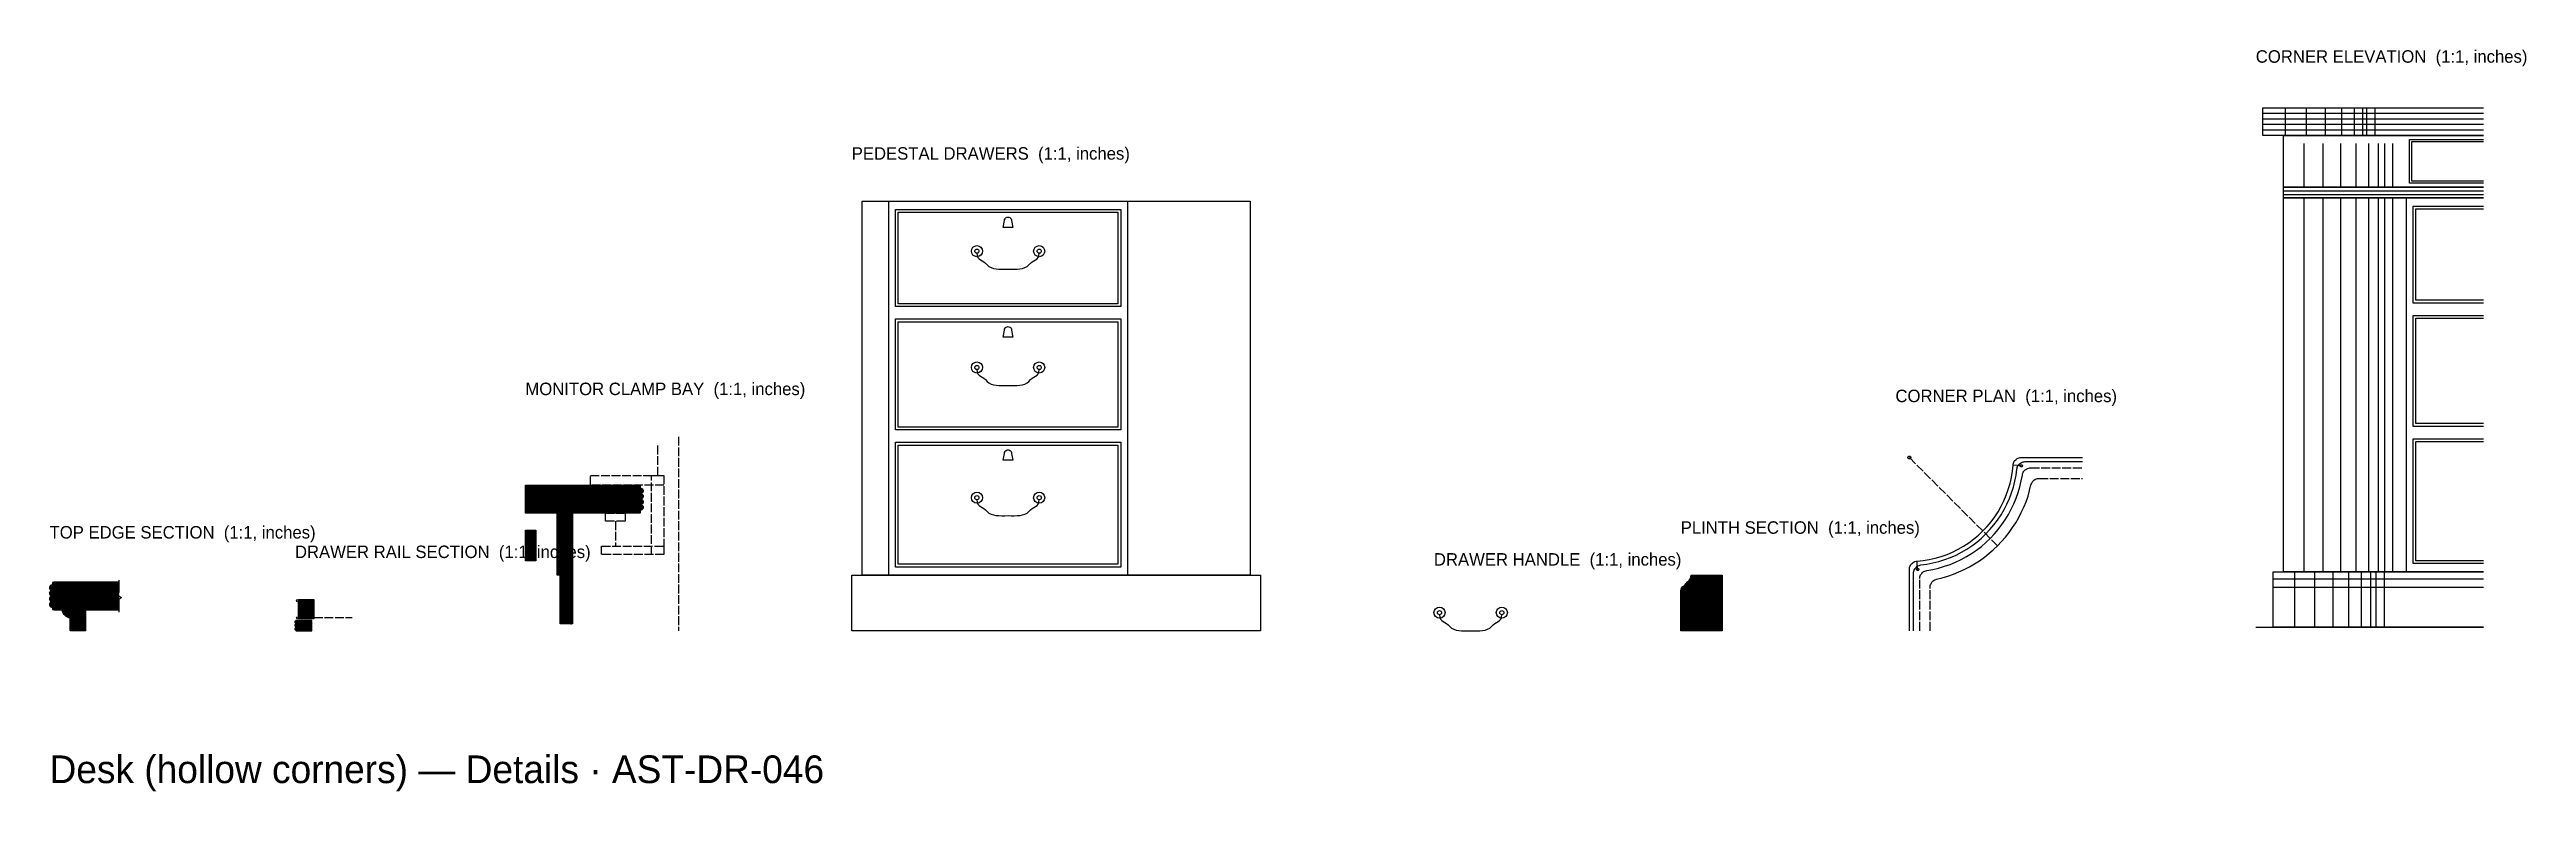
# Model space of a CAD drawing. Header units: inches. Extents: x 0 to 141, y -9 to 33.
import ezdxf

# ---------------------------------------------------------------- set-up
doc = ezdxf.new("R2010")
doc.units = ezdxf.units.IN
doc.header["$MEASUREMENT"] = 0
doc.linetypes.add('DASHED', pattern=[0.6, 0.5, -0.1])
for name, color, linetype in [('Corner elevation', 7, 'Continuous'), ('Corner plan', 7, 'Continuous'), ('Drawer handle', 7, 'Continuous'), ('Drawer rail section', 7, 'Continuous'), ('Drawer rail section hatch', 8, 'Continuous'), ('Monitor clamp bay', 7, 'Continuous'), ('Monitor clamp bay hatch', 8, 'Continuous'), ('Pedestal drawers', 7, 'Continuous'), ('Plinth section', 7, 'Continuous'), ('Plinth section hatch', 8, 'Continuous'), ('Top edge section', 7, 'Continuous'), ('Top edge section hatch', 8, 'Continuous')]:
    doc.layers.add(name, color=color, linetype=linetype)

msp = doc.modelspace()

# ---------------------------------------------------------------- hatches: boundary and pattern name
at = {"layer": 'Drawer rail section hatch'}
h = msp.add_hatch(dxfattribs=at)
h.set_pattern_fill('ANSI31', scale=0.1574803)
h.paths.add_polyline_path([(14.15, 1.77), (15.02, 1.77), (15.02, 0.67), (14.15, 0.67), (14.15, 1.77)])
h = msp.add_hatch(dxfattribs=at)
h.set_pattern_fill('ANSI31', scale=0.1574803)
h.paths.add_polyline_path([(14.04, 0.59), (14.02, 0.59), (14.01, 0.59), (14, 0.58), (13.99, 0.58), (13.98, 0.57), (13.97, 0.56), (13.96, 0.55), (13.95, 0.54), (13.94, 0.53), (13.94, 0.52), (13.94, 0.5), (13.94, 0.49), (13.94, 0.48), (13.94, 0.47), (13.94, 0.45), (13.95, 0.44), (13.96, 0.43), (13.97, 0.42), (13.98, 0.41), (13.99, 0.41), (14, 0.4), (14.01, 0.4), (14.02, 0.39), (14.04, 0.39), (14.02, 0.39), (14.01, 0.39), (14, 0.39), (13.99, 0.38), (13.98, 0.37), (13.97, 0.36), (13.96, 0.36), (13.95, 0.34), (13.94, 0.33), (13.94, 0.32), (13.94, 0.31), (13.94, 0.3), (13.94, 0.28), (13.94, 0.27), (13.94, 0.26), (13.95, 0.25), (13.96, 0.24), (13.97, 0.23), (13.98, 0.22), (13.99, 0.21), (14, 0.2), (14.01, 0.2), (14.02, 0.2), (14.04, 0.2), (14.02, 0.2), (14.01, 0.19), (14, 0.19), (13.99, 0.18), (13.98, 0.18), (13.97, 0.17), (13.96, 0.16), (13.95, 0.15), (13.94, 0.14), (13.94, 0.12), (13.94, 0.11), (13.94, 0.1), (13.94, 0.09), (13.94, 0.07), (13.94, 0.06), (13.95, 0.05), (13.96, 0.04), (13.97, 0.03), (13.98, 0.02), (13.99, 0.01), (14, 0.01), (14.01, 0), (14.02, 0), (14.04, 0), (14.9, 0), (14.9, 0.59), (14.04, 0.59)])
at = {"layer": 'Monitor clamp bay hatch'}
h = msp.add_hatch(dxfattribs=at)
h.set_pattern_fill('ANSI31', scale=0.1574803)
h.paths.add_polyline_path([(27.03, 8.27), (33.56, 8.27), (33.56, 8.11), (33.58, 8.11), (33.6, 8.1), (33.62, 8.1), (33.64, 8.09), (33.66, 8.08), (33.67, 8.06), (33.69, 8.05), (33.7, 8.03), (33.71, 8.01), (33.72, 7.99), (33.72, 7.97), (33.72, 7.95), (33.72, 7.93), (33.72, 7.91), (33.71, 7.89), (33.7, 7.87), (33.69, 7.86), (33.67, 7.84), (33.66, 7.83), (33.64, 7.82), (33.62, 7.81), (33.6, 7.8), (33.58, 7.8), (33.56, 7.8), (33.58, 7.79), (33.6, 7.79), (33.62, 7.78), (33.64, 7.77), (33.66, 7.76), (33.67, 7.75), (33.69, 7.73), (33.7, 7.72), (33.71, 7.7), (33.72, 7.68), (33.72, 7.66), (33.72, 7.64), (33.72, 7.62), (33.72, 7.6), (33.71, 7.58), (33.7, 7.56), (33.69, 7.54), (33.67, 7.53), (33.66, 7.51), (33.64, 7.5), (33.62, 7.49), (33.6, 7.49), (33.58, 7.48), (33.56, 7.48), (33.58, 7.48), (33.6, 7.47), (33.62, 7.47), (33.64, 7.46), (33.66, 7.45), (33.67, 7.43), (33.69, 7.42), (33.7, 7.4), (33.71, 7.38), (33.72, 7.36), (33.72, 7.34), (33.72, 7.32), (33.72, 7.3), (33.72, 7.28), (33.71, 7.26), (33.7, 7.24), (33.69, 7.23), (33.67, 7.21), (33.66, 7.2), (33.64, 7.19), (33.62, 7.18), (33.6, 7.17), (33.58, 7.17), (33.56, 7.17), (33.58, 7.16), (33.6, 7.16), (33.62, 7.15), (33.64, 7.14), (33.66, 7.13), (33.67, 7.12), (33.69, 7.1), (33.7, 7.09), (33.71, 7.07), (33.72, 7.05), (33.72, 7.03), (33.72, 7.01), (33.72, 6.99), (33.72, 6.97), (33.71, 6.95), (33.7, 6.93), (33.69, 6.91), (33.67, 6.9), (33.66, 6.88), (33.64, 6.87), (33.62, 6.86), (33.6, 6.86), (33.58, 6.85), (33.56, 6.85), (33.56, 6.69), (27.03, 6.69), (27.03, 8.27)])
h = msp.add_hatch(dxfattribs=at)
h.set_pattern_fill('ANSI31', scale=0.1574803)
h.paths.add_polyline_path([(27.03, 5.71), (27.62, 5.71), (27.62, 3.98), (27.03, 3.98), (27.03, 5.71)])
h = msp.add_hatch(dxfattribs=at)
h.set_pattern_fill('ANSI31', scale=0.1574803)
h.paths.add_polyline_path([(28.84, 6.69), (29.7, 6.69), (29.7, 3.15), (28.84, 3.15), (28.84, 6.69)])
h = msp.add_hatch(dxfattribs=at)
h.set_pattern_fill('ANSI31', scale=0.1574803)
h.paths.add_polyline_path([(29, 3.15), (29.7, 3.15), (29.7, 0.39), (29, 0.39), (29, 3.15)])
at = {"layer": 'Plinth section hatch'}
h = msp.add_hatch(dxfattribs=at)
h.set_pattern_fill('ANSI31', scale=0.1574803)
h.paths.add_polyline_path([(93.25, 3.15), (95.02, 3.15), (95.02, 0), (92.66, 0), (92.66, 2.28), (92.67, 2.36), (92.7, 2.42), (92.79, 2.51), (92.89, 2.58), (92.97, 2.68), (93.05, 2.77), (93.14, 2.85), (93.22, 2.97), (93.24, 3.05), (93.25, 3.15)])
at = {"layer": 'Top edge section hatch'}
h = msp.add_hatch(dxfattribs=at)
h.set_pattern_fill('ANSI31', scale=0.15748)
h.paths.add_polyline_path([(3.94, 2.76), (0.24, 2.76), (0.2, 2.75), (0.18, 2.74), (0.16, 2.71), (0.16, 2.68), (0.16, 2.6), (0.14, 2.6), (0.12, 2.59), (0.1, 2.59), (0.08, 2.58), (0.06, 2.57), (0.05, 2.55), (0.03, 2.54), (0.02, 2.52), (0.01, 2.5), (0.01, 2.48), (0, 2.46), (0, 2.44), (0, 2.42), (0.01, 2.4), (0.01, 2.38), (0.02, 2.36), (0.03, 2.35), (0.05, 2.33), (0.06, 2.32), (0.08, 2.3), (0.1, 2.3), (0.12, 2.29), (0.14, 2.28), (0.16, 2.28), (0.14, 2.28), (0.12, 2.28), (0.1, 2.27), (0.08, 2.26), (0.06, 2.25), (0.05, 2.24), (0.03, 2.22), (0.02, 2.2), (0.01, 2.19), (0.01, 2.17), (0, 2.15), (0, 2.13), (0, 2.11), (0.01, 2.09), (0.01, 2.07), (0.02, 2.05), (0.03, 2.03), (0.05, 2.01), (0.06, 2), (0.08, 1.99), (0.1, 1.98), (0.12, 1.97), (0.14, 1.97), (0.16, 1.97), (0.14, 1.97), (0.12, 1.96), (0.1, 1.96), (0.08, 1.95), (0.06, 1.94), (0.05, 1.92), (0.03, 1.91), (0.02, 1.89), (0.01, 1.87), (0.01, 1.85), (0, 1.83), (0, 1.81), (0, 1.79), (0.01, 1.77), (0.01, 1.75), (0.02, 1.73), (0.03, 1.72), (0.05, 1.7), (0.06, 1.69), (0.08, 1.67), (0.1, 1.67), (0.12, 1.66), (0.14, 1.65), (0.16, 1.65), (0.14, 1.65), (0.12, 1.65), (0.1, 1.64), (0.08, 1.63), (0.06, 1.62), (0.05, 1.61), (0.03, 1.59), (0.02, 1.57), (0.01, 1.56), (0.01, 1.54), (0, 1.52), (0, 1.5), (0, 1.48), (0.01, 1.46), (0.01, 1.44), (0.02, 1.42), (0.03, 1.4), (0.05, 1.38), (0.06, 1.37), (0.08, 1.36), (0.1, 1.35), (0.12, 1.34), (0.14, 1.34), (0.16, 1.34), (0.16, 1.26), (0.16, 1.23), (0.18, 1.2), (0.2, 1.19), (0.24, 1.18), (3.94, 1.18)])
h = msp.add_hatch(dxfattribs=at)
h.set_pattern_fill('ANSI31', scale=0.15748)
h.paths.add_polyline_path([(0.71, 1.18), (1.18, 1.18), (1.18, 0.71), (1.02, 0.77), (0.89, 0.87), (0.78, 1), (0.71, 1.18)])
h = msp.add_hatch(dxfattribs=at)
h.set_pattern_fill('ANSI31', scale=0.15748)
h.paths.add_polyline_path([(1.18, 1.18), (2.05, 1.18), (2.05, 0), (1.18, 0), (1.18, 1.18)])

# ---------------------------------------------------------------- linework, layer by layer
at = {"layer": 'Corner elevation'}
msp.add_line((125.33, 0.2), (138.26, 0.2), dxfattribs=at)
for points in [[(125.73, 29.72), (138.26, 29.72)], [(138.26, 28.15), (125.73, 28.15), (125.73, 29.72)], [(127, 29.72), (127, 28.15)], [(128.19, 29.72), (128.19, 28.15)], [(129.27, 29.72), (129.27, 28.15)], [(130.19, 29.72), (130.19, 28.15)], [(130.91, 29.72), (130.91, 28.15)], [(131.39, 29.72), (131.39, 28.15)], [(131.62, 29.72), (131.62, 28.15)], [(132.09, 29.72), (132.09, 28.15)], [(125.73, 29.41), (138.26, 29.41)], [(125.73, 29.09), (138.26, 29.09)], [(125.73, 28.78), (138.26, 28.78)], [(125.73, 28.46), (138.26, 28.46)], [(126.91, 28.15), (138.26, 28.15)], [(138.26, 25.2), (126.91, 25.2), (126.91, 28.15)], [(128.05, 27.68), (128.05, 25.2)], [(129.14, 27.68), (129.14, 25.2)], [(130.14, 27.68), (130.14, 25.2)], [(131.01, 27.68), (131.01, 25.2)], [(131.73, 27.68), (131.73, 25.2)], [(132.28, 27.68), (132.28, 25.2)], [(132.64, 27.68), (132.64, 25.2)], [(133.1, 27.68), (133.1, 25.2)], [(134.07, 27.91), (138.26, 27.91)], [(138.26, 25.43), (134.07, 25.43), (134.07, 27.91)], [(134.19, 27.8), (138.26, 27.8)], [(138.26, 25.55), (134.19, 25.55), (134.19, 27.8)], [(126.91, 25.2), (138.26, 25.2)], [(138.26, 24.61), (126.91, 24.61), (126.91, 25.2)], [(126.91, 25), (138.26, 25)], [(126.91, 24.8), (138.26, 24.8)], [(126.91, 24.61), (138.26, 24.61)], [(138.26, 3.35), (126.91, 3.35), (126.91, 24.61)], [(128.05, 24.61), (128.05, 3.35)], [(129.14, 24.61), (129.14, 3.35)], [(130.14, 24.61), (130.14, 3.35)], [(131.01, 24.61), (131.01, 3.35)], [(131.73, 24.61), (131.73, 3.35)], [(132.28, 24.61), (132.28, 3.35)], [(132.64, 24.61), (132.64, 3.35)], [(133.1, 24.61), (133.1, 3.35)], [(133.88, 24.61), (133.88, 3.35)], [(134.27, 24.13), (138.26, 24.13)], [(138.26, 18.62), (134.27, 18.62), (134.27, 24.13)], [(134.43, 23.98), (138.26, 23.98)], [(138.26, 18.78), (134.43, 18.78), (134.43, 23.98)], [(134.27, 17.91), (138.26, 17.91)], [(138.26, 11.61), (134.27, 11.61), (134.27, 17.91)], [(134.43, 17.76), (138.26, 17.76)], [(138.26, 11.77), (134.43, 11.77), (134.43, 17.76)], [(134.27, 10.91), (138.26, 10.91)], [(138.26, 3.82), (134.27, 3.82), (134.27, 10.91)], [(134.43, 10.75), (138.26, 10.75)], [(138.26, 3.98), (134.43, 3.98), (134.43, 10.75)], [(126.32, 3.35), (138.26, 3.35)], [(138.26, 0.2), (126.32, 0.2), (126.32, 3.35)], [(126.32, 2.95), (138.26, 2.95)], [(127.52, 3.35), (127.52, 0.2)], [(128.67, 3.35), (128.67, 0.2)], [(129.71, 3.35), (129.71, 0.2)], [(130.6, 3.35), (130.6, 0.2)], [(131.32, 3.35), (131.32, 0.2)], [(131.85, 3.35), (131.85, 0.2)], [(132.15, 3.35), (132.15, 0.2)], [(132.62, 3.35), (132.62, 0.2)], [(126.32, 2.48), (138.26, 2.48)]]:
    msp.add_lwpolyline(points, dxfattribs=at)
at = {"layer": 'Corner plan'}
for points in [[(105.73, 9.84), (105.73, 9.83), (105.73, 9.82), (105.72, 9.81), (105.72, 9.8), (105.71, 9.79), (105.71, 9.79), (105.7, 9.78), (105.69, 9.77), (105.68, 9.77), (105.67, 9.77), (105.66, 9.76), (105.65, 9.76), (105.64, 9.76), (105.63, 9.77), (105.62, 9.77), (105.61, 9.77), (105.6, 9.78), (105.59, 9.79), (105.59, 9.79), (105.58, 9.8), (105.58, 9.81), (105.57, 9.82), (105.57, 9.83), (105.57, 9.84), (105.57, 9.85), (105.57, 9.86), (105.58, 9.87), (105.58, 9.88), (105.59, 9.89), (105.59, 9.9), (105.6, 9.9), (105.61, 9.91), (105.62, 9.92), (105.63, 9.92), (105.64, 9.92), (105.65, 9.92), (105.66, 9.92), (105.67, 9.92), (105.68, 9.92), (105.69, 9.91), (105.7, 9.9), (105.71, 9.9), (105.71, 9.89), (105.72, 9.88), (105.72, 9.87), (105.73, 9.86), (105.73, 9.85), (105.73, 9.84)], [(105.65, 3.48), (105.65, 3.54), (105.66, 3.6), (105.68, 3.65), (105.71, 3.71), (105.74, 3.76), (105.78, 3.8), (105.82, 3.84), (105.87, 3.88), (105.92, 3.91), (105.97, 3.93), (106.03, 3.95), (106.09, 3.95), (106.44, 3.99), (106.78, 4.05), (107.12, 4.12), (107.46, 4.22), (107.79, 4.34), (108.11, 4.47), (108.42, 4.63), (108.73, 4.8), (109.02, 4.99), (109.3, 5.2), (109.57, 5.43), (109.83, 5.67), (110.07, 5.92), (110.29, 6.19), (110.5, 6.47), (110.69, 6.76), (110.86, 7.07), (111.02, 7.38), (111.15, 7.7), (111.27, 8.03), (111.37, 8.37), (111.45, 8.71), (111.5, 9.06), (111.54, 9.41), (111.55, 9.46), (111.56, 9.52), (111.58, 9.57), (111.61, 9.63), (111.65, 9.67), (111.69, 9.72), (111.73, 9.75), (111.78, 9.78), (111.84, 9.81), (111.89, 9.83), (111.95, 9.84), (112.01, 9.84), (115.49, 9.84)], [(105.89, 3.27), (105.89, 3.32), (105.9, 3.38), (105.92, 3.44), (105.94, 3.49), (105.97, 3.54), (106.01, 3.58), (106.05, 3.62), (106.09, 3.66), (106.14, 3.69), (106.2, 3.71), (106.25, 3.73), (106.31, 3.74), (106.65, 3.78), (106.99, 3.85), (107.33, 3.93), (107.66, 4.04), (107.98, 4.16), (108.3, 4.3), (108.61, 4.46), (108.91, 4.64), (109.2, 4.83), (109.48, 5.04), (109.74, 5.26), (109.99, 5.5), (110.23, 5.75), (110.45, 6.02), (110.66, 6.29), (110.86, 6.58), (111.03, 6.88), (111.19, 7.19), (111.33, 7.51), (111.45, 7.83), (111.56, 8.16), (111.64, 8.5), (111.71, 8.84), (111.76, 9.18), (111.77, 9.24), (111.78, 9.3), (111.81, 9.35), (111.83, 9.4), (111.87, 9.44), (111.91, 9.49), (111.96, 9.52), (112, 9.55), (112.06, 9.58), (112.11, 9.59), (112.17, 9.6), (112.23, 9.61), (115.49, 9.61)], [(112.07, 9.37), (112.07, 9.36), (112.07, 9.35), (112.06, 9.35), (112.06, 9.34), (112.06, 9.33), (112.05, 9.33), (112.05, 9.32), (112.04, 9.32), (112.03, 9.32), (112.03, 9.31), (112.02, 9.31), (112.01, 9.31), (112, 9.31), (111.99, 9.31), (111.99, 9.32), (111.98, 9.32), (111.97, 9.32), (111.97, 9.33), (111.96, 9.33), (111.96, 9.34), (111.96, 9.35), (111.95, 9.35), (111.95, 9.36), (111.95, 9.37), (111.95, 9.38), (111.95, 9.39), (111.96, 9.39), (111.96, 9.4), (111.96, 9.41), (111.97, 9.41), (111.97, 9.42), (111.98, 9.42), (111.99, 9.42), (111.99, 9.43), (112, 9.43), (112.01, 9.43), (112.02, 9.43), (112.03, 9.43), (112.03, 9.42), (112.04, 9.42), (112.05, 9.42), (112.05, 9.41), (112.06, 9.41), (112.06, 9.4), (112.06, 9.39), (112.07, 9.39), (112.07, 9.38), (112.07, 9.37)], [(105.65, 0), (105.65, 3.48)], [(105.89, 0), (105.89, 3.27)], [(106.18, 3.48), (106.18, 3.47), (106.18, 3.47), (106.18, 3.46), (106.17, 3.45), (106.17, 3.45), (106.16, 3.44), (106.16, 3.44), (106.15, 3.43), (106.14, 3.43), (106.14, 3.43), (106.13, 3.42), (106.12, 3.42), (106.11, 3.42), (106.11, 3.43), (106.1, 3.43), (106.09, 3.43), (106.09, 3.44), (106.08, 3.44), (106.08, 3.45), (106.07, 3.45), (106.07, 3.46), (106.07, 3.47), (106.06, 3.47), (106.06, 3.48), (106.06, 3.49), (106.07, 3.5), (106.07, 3.5), (106.07, 3.51), (106.08, 3.52), (106.08, 3.52), (106.09, 3.53), (106.09, 3.53), (106.1, 3.54), (106.11, 3.54), (106.11, 3.54), (106.12, 3.54), (106.13, 3.54), (106.14, 3.54), (106.14, 3.54), (106.15, 3.53), (106.16, 3.53), (106.16, 3.52), (106.17, 3.52), (106.17, 3.51), (106.18, 3.5), (106.18, 3.5), (106.18, 3.49), (106.18, 3.48)]]:
    msp.add_lwpolyline(points, dxfattribs=at)
at = {"layer": 'Corner plan', "linetype": 'DASHED'}
for points in [[(105.65, 9.84), (110.66, 4.83)], [(106.24, 2.96), (106.24, 3.01), (106.25, 3.07), (106.27, 3.12), (106.29, 3.17), (106.32, 3.22), (106.35, 3.26), (106.39, 3.3), (106.44, 3.34), (106.48, 3.37), (106.53, 3.39), (106.59, 3.41), (106.64, 3.42), (106.98, 3.48), (107.31, 3.56), (107.64, 3.66), (107.96, 3.77), (108.28, 3.9), (108.59, 4.05), (108.89, 4.21), (109.18, 4.39), (109.46, 4.58), (109.74, 4.79), (110, 5.01), (110.24, 5.25), (110.48, 5.5), (110.7, 5.76), (110.91, 6.03), (111.1, 6.31), (111.28, 6.6), (111.44, 6.91), (111.59, 7.21), (111.72, 7.53), (111.83, 7.85), (111.93, 8.18), (112.01, 8.51), (112.07, 8.85), (112.08, 8.91), (112.1, 8.96), (112.12, 9.01), (112.15, 9.06), (112.19, 9.1), (112.23, 9.14), (112.27, 9.17), (112.32, 9.2), (112.37, 9.22), (112.43, 9.24), (112.48, 9.25), (112.54, 9.25), (115.49, 9.25)], [(106.83, 2.47), (106.83, 2.52), (106.84, 2.57), (106.86, 2.62), (106.88, 2.67), (106.9, 2.72), (106.93, 2.76), (106.97, 2.8), (107.01, 2.84), (107.05, 2.87), (107.1, 2.89), (107.15, 2.91), (107.2, 2.93), (107.52, 3.01), (107.84, 3.1), (108.16, 3.21), (108.47, 3.34), (108.77, 3.48), (109.06, 3.63), (109.35, 3.8), (109.63, 3.98), (109.91, 4.18), (110.17, 4.38), (110.42, 4.6), (110.66, 4.83), (110.89, 5.07), (111.11, 5.32), (111.32, 5.59), (111.51, 5.86), (111.69, 6.14), (111.86, 6.43), (112.01, 6.72), (112.15, 7.03), (112.28, 7.33), (112.39, 7.65), (112.48, 7.97), (112.56, 8.29), (112.58, 8.34), (112.6, 8.39), (112.62, 8.44), (112.66, 8.48), (112.69, 8.52), (112.73, 8.56), (112.77, 8.59), (112.82, 8.61), (112.87, 8.63), (112.92, 8.65), (112.97, 8.66), (113.03, 8.66), (115.49, 8.66)], [(112.01, 9.37), (111.54, 9.41)], [(106.12, 3.48), (106.09, 3.95)], [(106.24, 0), (106.24, 2.96)], [(106.83, 0), (106.83, 2.47)]]:
    msp.add_lwpolyline(points, dxfattribs=at)
at = {"layer": 'Drawer handle'}
for centre, radius in [((78.96, 1.03), 0.315), ((78.96, 1.03), 0.118), ((82.5, 1.03), 0.315), ((82.5, 1.03), 0.118)]:
    msp.add_circle(centre, radius, dxfattribs=at)
for points in [[(78.96, 0.91), (78.96, 0.47), (79.31, 0.55), (79.55, 0.24)], [(81.91, 0.24), (82.15, 0.55), (82.5, 0.47), (82.5, 0.91)]]:
    msp.add_open_spline(points, degree=3, dxfattribs=at)
msp.add_open_spline([(79.55, 0.24), (79.78, -0.04), (80.26, 0), (80.73, 0), (81.2, 0), (81.67, -0.04), (81.91, 0.24)], degree=3, knots=[0, 0, 0, 0, 1, 1, 1, 2, 2, 2, 2], dxfattribs=at)
at = {"layer": 'Drawer rail section'}
for points in [[(14.15, 1.77), (15.02, 1.77), (15.02, 0.67), (14.15, 0.67), (14.15, 1.77)], [(14.04, 0), (14.9, 0), (14.9, 0.59), (14.04, 0.59)]]:
    msp.add_lwpolyline(points, dxfattribs=at)
at = {"layer": 'Drawer rail section', "linetype": 'DASHED'}
msp.add_lwpolyline([(15.02, 0.75), (17.19, 0.75)], dxfattribs=at)
at = {"layer": 'Drawer rail section'}
for centre in [(14.09, 1.71), (14.09, 0.73)]:
    msp.add_circle(centre, 0.0591, dxfattribs=at)
for points in [[(14.04, 0.59), (14.02, 0.59), (14, 0.59), (13.99, 0.58), (13.97, 0.57), (13.96, 0.56), (13.95, 0.54), (13.94, 0.53), (13.94, 0.51), (13.94, 0.49), (13.94, 0.47), (13.94, 0.46), (13.95, 0.44), (13.96, 0.43), (13.97, 0.42), (13.99, 0.41), (14, 0.4), (14.02, 0.39), (14.04, 0.39)], [(14.04, 0.39), (14.02, 0.39), (14, 0.39), (13.99, 0.38), (13.97, 0.37), (13.96, 0.36), (13.95, 0.34), (13.94, 0.33), (13.94, 0.31), (13.94, 0.3), (13.94, 0.28), (13.94, 0.26), (13.95, 0.25), (13.96, 0.23), (13.97, 0.22), (13.99, 0.21), (14, 0.2), (14.02, 0.2), (14.04, 0.2)], [(14.04, 0.2), (14.02, 0.2), (14, 0.19), (13.99, 0.18), (13.97, 0.18), (13.96, 0.16), (13.95, 0.15), (13.94, 0.13), (13.94, 0.12), (13.94, 0.1), (13.94, 0.08), (13.94, 0.06), (13.95, 0.05), (13.96, 0.03), (13.97, 0.02), (13.99, 0.01), (14, 0), (14.02, 0), (14.04, 0)]]:
    msp.add_open_spline(points, degree=3, knots=[0, 0, 0, 0, 1, 1, 1, 2, 2, 2, 3, 3, 3, 4, 4, 4, 5, 5, 5, 6, 6, 6, 6], dxfattribs=at)
at = {"layer": 'Monitor clamp bay', "linetype": 'DASHED'}
for p, q in [((34.55, 8.82), (34.55, 10.63)), ((35.73, 11.02), (35.73, 0)), ((32.15, 6.22), (32.15, 4.8))]:
    msp.add_line(p, q, dxfattribs=at)
for points in [[(30.73, 8.82), (34.9, 8.82), (34.9, 8.27), (30.73, 8.27), (30.73, 8.82)], [(34.19, 8.82), (34.9, 8.82), (34.9, 4.33), (34.19, 4.33), (34.19, 8.82)], [(31.59, 6.69), (32.7, 6.69), (32.7, 6.22), (31.59, 6.22), (31.59, 6.69)], [(31.36, 4.8), (34.9, 4.8), (34.9, 4.33), (31.36, 4.33), (31.36, 4.8)]]:
    msp.add_lwpolyline(points, dxfattribs=at)
at = {"layer": 'Monitor clamp bay'}
for points in [[(27.03, 8.27), (33.56, 8.27), (33.56, 8.11)], [(33.56, 6.85), (33.56, 6.69), (27.03, 6.69), (27.03, 8.27)], [(27.03, 5.71), (27.62, 5.71), (27.62, 3.98), (27.03, 3.98), (27.03, 5.71)], [(28.84, 6.69), (29.7, 6.69), (29.7, 3.15), (28.84, 3.15), (28.84, 6.69)], [(29, 3.15), (29.7, 3.15), (29.7, 0.39), (29, 0.39), (29, 3.15)]]:
    msp.add_lwpolyline(points, dxfattribs=at)
for points in [[(33.56, 8.11), (33.59, 8.11), (33.62, 8.1), (33.64, 8.09), (33.67, 8.08), (33.69, 8.06), (33.7, 8.03), (33.71, 8.01), (33.72, 7.98), (33.72, 7.95), (33.72, 7.93), (33.71, 7.9), (33.7, 7.87), (33.69, 7.85), (33.67, 7.83), (33.64, 7.82), (33.62, 7.8), (33.59, 7.8), (33.56, 7.8)], [(33.56, 7.8), (33.59, 7.8), (33.62, 7.79), (33.64, 7.77), (33.67, 7.76), (33.69, 7.74), (33.7, 7.72), (33.71, 7.69), (33.72, 7.67), (33.72, 7.64), (33.72, 7.61), (33.71, 7.58), (33.7, 7.56), (33.69, 7.54), (33.67, 7.52), (33.64, 7.5), (33.62, 7.49), (33.59, 7.48), (33.56, 7.48)], [(33.56, 7.48), (33.59, 7.48), (33.62, 7.47), (33.64, 7.46), (33.67, 7.45), (33.69, 7.43), (33.7, 7.4), (33.71, 7.38), (33.72, 7.35), (33.72, 7.32), (33.72, 7.3), (33.71, 7.27), (33.7, 7.24), (33.69, 7.22), (33.67, 7.2), (33.64, 7.19), (33.62, 7.17), (33.59, 7.17), (33.56, 7.17)], [(33.56, 7.17), (33.59, 7.17), (33.62, 7.16), (33.64, 7.14), (33.67, 7.13), (33.69, 7.11), (33.7, 7.09), (33.71, 7.06), (33.72, 7.04), (33.72, 7.01), (33.72, 6.98), (33.71, 6.95), (33.7, 6.93), (33.69, 6.91), (33.67, 6.89), (33.64, 6.87), (33.62, 6.86), (33.59, 6.85), (33.56, 6.85)]]:
    msp.add_open_spline(points, degree=3, knots=[0, 0, 0, 0, 1, 1, 1, 2, 2, 2, 3, 3, 3, 4, 4, 4, 5, 5, 5, 6, 6, 6, 6], dxfattribs=at)
at = {"layer": 'Pedestal drawers'}
for p, q in [((47.66, 24.41), (47.66, 3.15)), ((61.24, 24.41), (61.24, 3.15))]:
    msp.add_line(p, q, dxfattribs=at)
for points in [[(46.16, 24.41), (68.21, 24.41), (68.21, 3.15), (46.16, 3.15), (46.16, 24.41)], [(48.05, 23.94), (60.85, 23.94), (60.85, 18.43), (48.05, 18.43), (48.05, 23.94)], [(48.21, 23.78), (60.69, 23.78), (60.69, 18.58), (48.21, 18.58), (48.21, 23.78)], [(54.65, 23.31), (54.72, 22.91), (54.17, 22.91), (54.25, 23.31)], [(48.05, 17.72), (60.85, 17.72), (60.85, 11.42), (48.05, 11.42), (48.05, 17.72)], [(48.21, 17.56), (60.69, 17.56), (60.69, 11.57), (48.21, 11.57), (48.21, 17.56)], [(54.65, 17.09), (54.72, 16.69), (54.17, 16.69), (54.25, 17.09)], [(48.05, 10.71), (60.85, 10.71), (60.85, 3.62), (48.05, 3.62), (48.05, 10.71)], [(48.21, 10.55), (60.69, 10.55), (60.69, 3.78), (48.21, 3.78), (48.21, 10.55)], [(54.65, 10.08), (54.72, 9.69), (54.17, 9.69), (54.25, 10.08)], [(45.57, 3.15), (68.8, 3.15), (68.8, 0), (45.57, 0), (45.57, 3.15)]]:
    msp.add_lwpolyline(points, dxfattribs=at)
for centre, radius in [((52.68, 21.57), 0.315), ((52.68, 21.57), 0.118), ((56.22, 21.57), 0.315), ((56.22, 21.57), 0.118), ((52.68, 14.96), 0.315), ((52.68, 14.96), 0.118), ((56.22, 14.96), 0.315), ((56.22, 14.96), 0.118), ((52.68, 7.56), 0.315), ((52.68, 7.56), 0.118), ((56.22, 7.56), 0.315), ((56.22, 7.56), 0.118)]:
    msp.add_circle(centre, radius, dxfattribs=at)
for points, knots in [([(54.25, 23.31), (54.25, 23.34), (54.26, 23.38), (54.28, 23.41), (54.3, 23.44), (54.32, 23.46), (54.35, 23.48), (54.38, 23.49), (54.41, 23.5), (54.45, 23.5), (54.48, 23.5), (54.52, 23.49), (54.55, 23.48), (54.58, 23.46), (54.6, 23.44), (54.62, 23.41), (54.64, 23.38), (54.65, 23.34), (54.65, 23.31)], [0, 0, 0, 0, 1, 1, 1, 2, 2, 2, 3, 3, 3, 4, 4, 4, 5, 5, 5, 6, 6, 6, 6]), ([(53.27, 20.79), (53.5, 20.51), (53.98, 20.55), (54.45, 20.55), (54.92, 20.55), (55.39, 20.51), (55.63, 20.79)], [0, 0, 0, 0, 1, 1, 1, 2, 2, 2, 2]), ([(54.25, 17.09), (54.25, 17.12), (54.26, 17.16), (54.28, 17.19), (54.3, 17.21), (54.32, 17.24), (54.35, 17.26), (54.38, 17.27), (54.41, 17.28), (54.45, 17.28), (54.48, 17.28), (54.52, 17.27), (54.55, 17.26), (54.58, 17.24), (54.6, 17.21), (54.62, 17.19), (54.64, 17.16), (54.65, 17.12), (54.65, 17.09)], [0, 0, 0, 0, 1, 1, 1, 2, 2, 2, 3, 3, 3, 4, 4, 4, 5, 5, 5, 6, 6, 6, 6]), ([(53.27, 14.17), (53.5, 13.9), (53.98, 13.94), (54.45, 13.94), (54.92, 13.94), (55.39, 13.9), (55.63, 14.17)], [0, 0, 0, 0, 1, 1, 1, 2, 2, 2, 2]), ([(54.25, 10.08), (54.25, 10.11), (54.26, 10.15), (54.28, 10.18), (54.3, 10.21), (54.32, 10.23), (54.35, 10.25), (54.38, 10.27), (54.41, 10.28), (54.45, 10.28), (54.48, 10.28), (54.52, 10.27), (54.55, 10.25), (54.58, 10.23), (54.6, 10.21), (54.62, 10.18), (54.64, 10.15), (54.65, 10.11), (54.65, 10.08)], [0, 0, 0, 0, 1, 1, 1, 2, 2, 2, 3, 3, 3, 4, 4, 4, 5, 5, 5, 6, 6, 6, 6]), ([(53.27, 6.77), (53.5, 6.5), (53.98, 6.54), (54.45, 6.54), (54.92, 6.54), (55.39, 6.5), (55.63, 6.77)], [0, 0, 0, 0, 1, 1, 1, 2, 2, 2, 2])]:
    msp.add_open_spline(points, degree=3, knots=knots, dxfattribs=at)
for points in [[(52.68, 21.46), (52.68, 21.02), (53.03, 21.1), (53.27, 20.79)], [(55.63, 20.79), (55.87, 21.1), (56.22, 21.02), (56.22, 21.46)], [(52.68, 14.84), (52.68, 14.41), (53.03, 14.49), (53.27, 14.17)], [(55.63, 14.17), (55.87, 14.49), (56.22, 14.41), (56.22, 14.84)], [(52.68, 7.44), (52.68, 7.01), (53.03, 7.09), (53.27, 6.77)], [(55.63, 6.77), (55.87, 7.09), (56.22, 7.01), (56.22, 7.44)]]:
    msp.add_open_spline(points, degree=3, dxfattribs=at)
at = {"layer": 'Plinth section'}
msp.add_lwpolyline([(93.25, 3.15), (95.02, 3.15), (95.02, 0), (92.66, 0), (92.66, 2.28)], dxfattribs=at)
msp.add_open_spline([(92.66, 2.28), (92.66, 2.52), (92.89, 2.52), (92.97, 2.68), (93.05, 2.83), (93.25, 2.83), (93.25, 3.15)], degree=3, knots=[0, 0, 0, 0, 1, 1, 1, 2, 2, 2, 2], dxfattribs=at)
at = {"layer": 'Top edge section'}
for points in [[(3.94, 2.87), (3.94, 2.17), (3.78, 2.05), (4.09, 1.89), (3.94, 1.77), (3.94, 1.06)], [(0.16, 2.68), (0.16, 2.6)], [(3.94, 2.76), (0.24, 2.76)], [(0.16, 1.34), (0.16, 1.26)], [(0.24, 1.18), (3.94, 1.18)], [(0.71, 1.18), (1.18, 1.18), (1.18, 0.71)], [(1.18, 1.18), (2.05, 1.18), (2.05, 0), (1.18, 0), (1.18, 1.18)]]:
    msp.add_lwpolyline(points, dxfattribs=at)
for points in [[(0.16, 2.6), (0.13, 2.6), (0.1, 2.59), (0.08, 2.58), (0.05, 2.56), (0.03, 2.54), (0.02, 2.52), (0.01, 2.5), (0, 2.47), (0, 2.44), (0, 2.41), (0.01, 2.39), (0.02, 2.36), (0.03, 2.34), (0.05, 2.32), (0.08, 2.3), (0.1, 2.29), (0.13, 2.28), (0.16, 2.28)], [(0.16, 2.28), (0.13, 2.28), (0.1, 2.28), (0.08, 2.26), (0.05, 2.25), (0.03, 2.23), (0.02, 2.2), (0.01, 2.18), (0, 2.15), (0, 2.13), (0, 2.1), (0.01, 2.07), (0.02, 2.05), (0.03, 2.02), (0.05, 2), (0.08, 1.99), (0.1, 1.98), (0.13, 1.97), (0.16, 1.97)], [(0.16, 1.97), (0.13, 1.97), (0.1, 1.96), (0.08, 1.95), (0.05, 1.93), (0.03, 1.91), (0.02, 1.89), (0.01, 1.87), (0, 1.84), (0, 1.81), (0, 1.78), (0.01, 1.76), (0.02, 1.73), (0.03, 1.71), (0.05, 1.69), (0.08, 1.67), (0.1, 1.66), (0.13, 1.65), (0.16, 1.65)], [(0.16, 1.65), (0.13, 1.65), (0.1, 1.65), (0.08, 1.63), (0.05, 1.62), (0.03, 1.6), (0.02, 1.57), (0.01, 1.55), (0, 1.52), (0, 1.5), (0, 1.47), (0.01, 1.44), (0.02, 1.42), (0.03, 1.39), (0.05, 1.37), (0.08, 1.36), (0.1, 1.35), (0.13, 1.34), (0.16, 1.34)]]:
    msp.add_open_spline(points, degree=3, knots=[0, 0, 0, 0, 1, 1, 1, 2, 2, 2, 3, 3, 3, 4, 4, 4, 5, 5, 5, 6, 6, 6, 6], dxfattribs=at)
for points in [[(0.24, 2.76), (0.18, 2.76), (0.16, 2.73), (0.16, 2.68)], [(0.16, 1.26), (0.16, 1.21), (0.18, 1.18), (0.24, 1.18)], [(1.18, 0.71), (0.94, 0.76), (0.79, 0.92), (0.71, 1.18)]]:
    msp.add_open_spline(points, degree=3, dxfattribs=at)

# ---------------------------------------------------------------- texts
at = {"layer": 'LABELS'}
for s, height, p in [('CORNER ELEVATION  (1:1, inches)', 0.7087, (125.33, 32.28)), ('PEDESTAL DRAWERS  (1:1, inches)', 0.7087, (45.57, 26.77)), ('MONITOR CLAMP BAY  (1:1, inches)', 0.7087, (27.03, 13.39)), ('CORNER PLAN  (1:1, inches)', 0.7087, (104.86, 12.99)), ('TOP EDGE SECTION  (1:1, inches)', 0.7087, (0, 5.24)), ('PLINTH SECTION  (1:1, inches)', 0.7087, (92.66, 5.51)), ('DRAWER RAIL SECTION  (1:1, inches)', 0.7087, (13.94, 4.13)), ('DRAWER HANDLE  (1:1, inches)', 0.7087, (78.64, 3.7)), ('Desk (hollow corners) — Details · AST-DR-046', 1.5748, (0, -8.66))]:
    msp.add_text(s, height=height, dxfattribs=at).set_placement(p)

doc.saveas('drawing.dxf')
